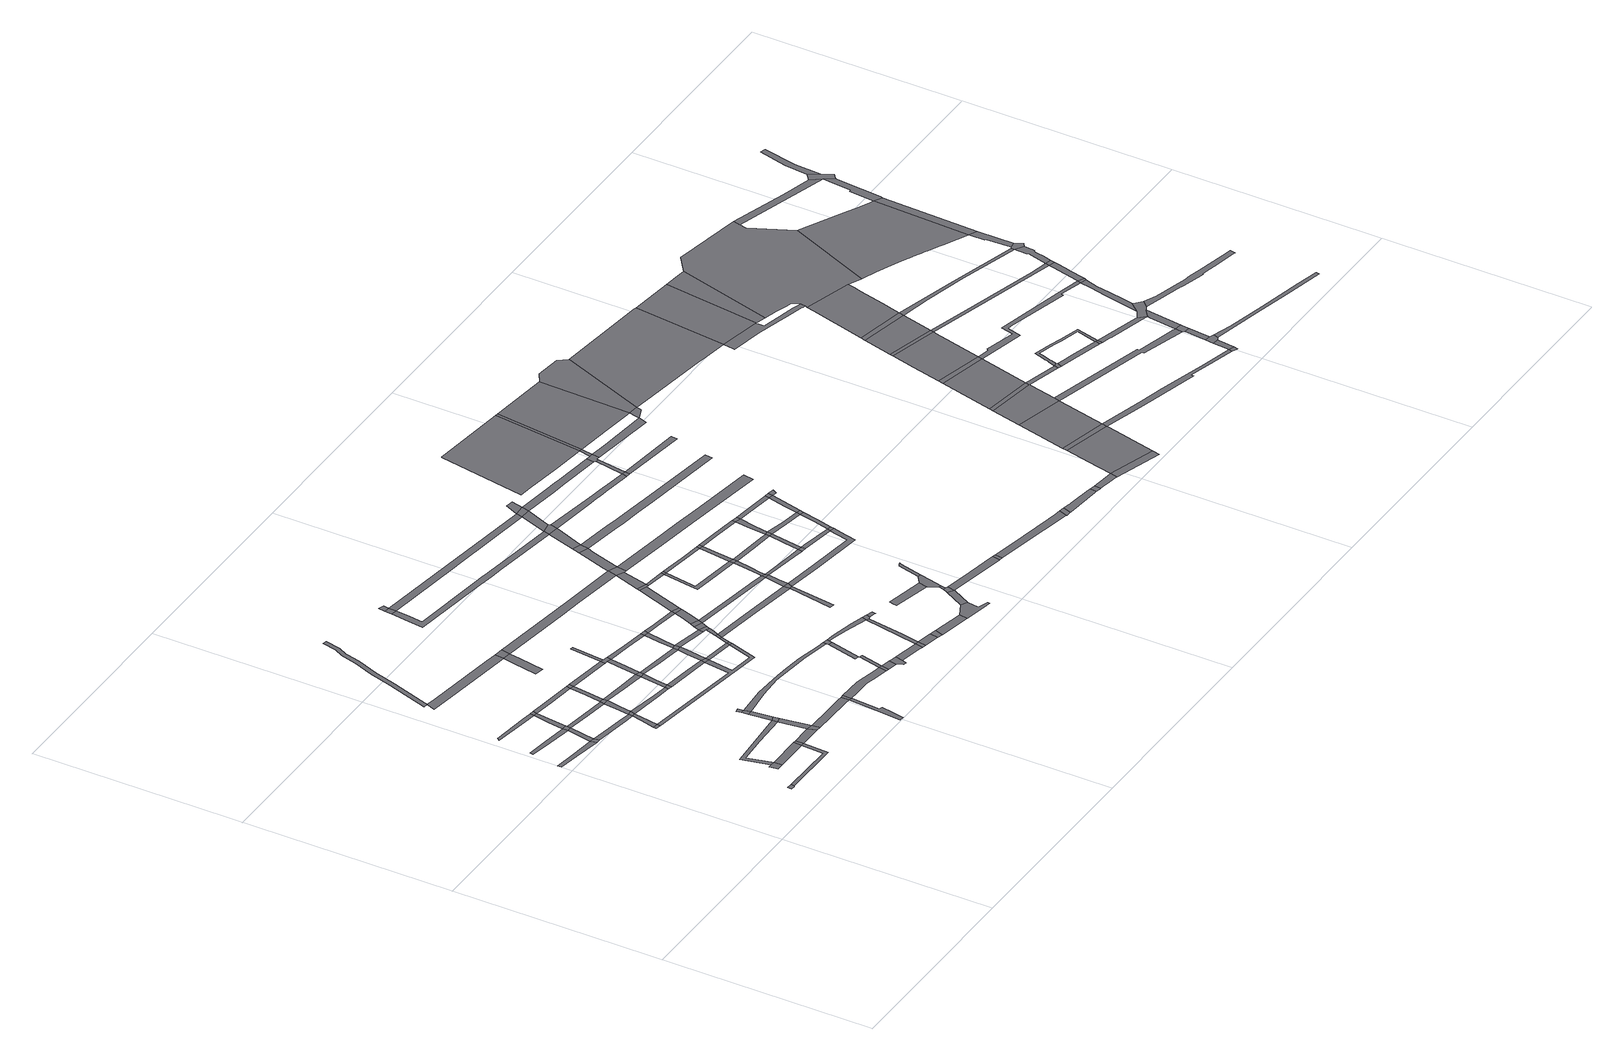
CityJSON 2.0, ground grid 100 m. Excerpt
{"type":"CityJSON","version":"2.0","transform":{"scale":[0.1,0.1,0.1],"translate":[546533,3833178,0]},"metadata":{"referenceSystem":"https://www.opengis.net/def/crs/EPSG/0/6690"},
"CityObjects":{
"road1":{"type":"Road","geometry":[{"type":"MultiSurface","lod":"1","boundaries":[[[0,1,2,3,4]]]}]},
"road2":{"type":"Road","geometry":[{"type":"MultiSurface","lod":"1","boundaries":[[[5,6,7,8,9,10]]]}]},
"road3":{"type":"Road","geometry":[{"type":"MultiSurface","lod":"1","boundaries":[[[11,12,13,14,15,16,17]]]}]},
"road4":{"type":"Road","geometry":[{"type":"MultiSurface","lod":"1","boundaries":[[[18,19,20,21,22]]]}]},
"road5":{"type":"Road","geometry":[{"type":"MultiSurface","lod":"1","boundaries":[[[10,9,23,24]]]}]},
"road6":{"type":"Road","attributes":{"RoadStructureAttribute.sectionType":"1"},"geometry":[{"type":"MultiSurface","lod":"1","boundaries":[[[25,26,27,28,29,30,31]]]}]},
"road7":{"type":"Road","attributes":{"RoadStructureAttribute.sectionType":"1"},"geometry":[{"type":"MultiSurface","lod":"1","boundaries":[[[32,33,4,3,34,35]]]}]},
"road8":{"type":"Road","geometry":[{"type":"MultiSurface","lod":"1","boundaries":[[[36,37,16,38,10,24]]]}]},
"road9":{"type":"Road","geometry":[{"type":"MultiSurface","lod":"1","boundaries":[[[17,16,37,39,40]]]}]},
"road10":{"type":"Road","attributes":{"RoadStructureAttribute.sectionType":"1"},"geometry":[{"type":"MultiSurface","lod":"1","boundaries":[[[21,20,41,32,42]]]}]},
"road11":{"type":"Road","geometry":[{"type":"MultiSurface","lod":"1","boundaries":[[[28,43,17,40,44,45]]]}]},
"road12":{"type":"Road","geometry":[{"type":"MultiSurface","lod":"1","boundaries":[[[46,47,24,23,48,49,50,51]]]}]},
"road13":{"type":"Road","geometry":[{"type":"MultiSurface","lod":"1","boundaries":[[[29,28,45,52]]]}]},
"road14":{"type":"Road","attributes":{"RoadStructureAttribute.sectionType":"1"},"geometry":[{"type":"MultiSurface","lod":"1","boundaries":[[[53,54,22,21,55,56,57]]]}]},
"road15":{"type":"Road","geometry":[{"type":"MultiSurface","lod":"1","boundaries":[[[58,59,60,61]]]}]},
"road16":{"type":"Road","geometry":[{"type":"MultiSurface","lod":"1","boundaries":[[[62,39,37,63,64,65]]]}]},
"road17":{"type":"Road","geometry":[{"type":"MultiSurface","lod":"1","boundaries":[[[42,32,35,66]]]}]},
"road18":{"type":"Road","attributes":{"RoadStructureAttribute.sectionType":"1"},"geometry":[{"type":"MultiSurface","lod":"1","boundaries":[[[50,67,58,61,68,69]]]}]},
"road19":{"type":"Road","geometry":[{"type":"MultiSurface","lod":"1","boundaries":[[[70,51,50,69]]]}]},
"road20":{"type":"Road","attributes":{"RoadStructureAttribute.sectionType":"1"},"geometry":[{"type":"MultiSurface","lod":"1","boundaries":[[[71,66,35,72,73,74,75]]]}]},
"road21":{"type":"Road","attributes":{"RoadStructureAttribute.sectionType":"1"},"geometry":[{"type":"MultiSurface","lod":"1","boundaries":[[[76,52,45,77,78,79]]]}]},
"road22":{"type":"Road","attributes":{"RoadStructureAttribute.sectionType":"1"},"geometry":[{"type":"MultiSurface","lod":"1","boundaries":[[[64,80,51,70,81,82]]]}]},
"road23":{"type":"Road","attributes":{"RoadStructureAttribute.sectionType":"1"},"geometry":[{"type":"MultiSurface","lod":"1","boundaries":[[[83,84,85,86,87,88,89,90,91,92,93,94,95,96,97,98,99,100]]]}]},
"road24":{"type":"Road","geometry":[{"type":"MultiSurface","lod":"1","boundaries":[[[101,65,64,82,102]]]}]},
"road25":{"type":"Road","attributes":{"RoadStructureAttribute.sectionType":"1"},"geometry":[{"type":"MultiSurface","lod":"1","boundaries":[[[103,104,92,105,106,107,108,109]]]}]},
"road26":{"type":"Road","geometry":[{"type":"MultiSurface","lod":"1","boundaries":[[[110,75,74,111,112]]]}]},
"road27":{"type":"Road","attributes":{"RoadStructureAttribute.sectionType":"1"},"geometry":[{"type":"MultiSurface","lod":"1","boundaries":[[[113,57,110,112]]]}]},
"road28":{"type":"Road","geometry":[{"type":"MultiSurface","lod":"1","boundaries":[[[114,53,57,113]]]}]},
"road29":{"type":"Road","attributes":{"RoadStructureAttribute.sectionType":"1"},"geometry":[{"type":"MultiSurface","lod":"1","boundaries":[[[78,115,101,102,116,117]]]}]},
"road30":{"type":"Road","attributes":{"RoadStructureAttribute.sectionType":"1"},"geometry":[{"type":"MultiSurface","lod":"1","boundaries":[[[118,119,53,114]]]}]},
"road31":{"type":"Road","geometry":[{"type":"MultiSurface","lod":"1","boundaries":[[[120,70,69,121,122,123]]]}]},
"road32":{"type":"Road","geometry":[{"type":"MultiSurface","lod":"1","boundaries":[[[124,125,119,118]]]}]},
"road33":{"type":"Road","geometry":[{"type":"MultiSurface","lod":"1","boundaries":[[[126,127,125,124]]]}]},
"road34":{"type":"Road","geometry":[{"type":"MultiSurface","lod":"1","boundaries":[[[79,78,117,128]]]}]},
"road35":{"type":"Road","geometry":[{"type":"MultiSurface","lod":"1","boundaries":[[[129,102,82,130,131,132,133,134]]]}]},
"road36":{"type":"Road","attributes":{"RoadStructureAttribute.sectionType":"1"},"geometry":[{"type":"MultiSurface","lod":"1","boundaries":[[[135,136,137,112,111,138,139,140,141]]]}]},
"road37":{"type":"Road","geometry":[{"type":"MultiSurface","lod":"1","boundaries":[[[123,122,142,143]]]}]},
"road38":{"type":"Road","attributes":{"RoadStructureAttribute.sectionType":"1"},"geometry":[{"type":"MultiSurface","lod":"1","boundaries":[[[144,128,117,145,146,147,148]]]}]},
"road39":{"type":"Road","geometry":[{"type":"MultiSurface","lod":"1","boundaries":[[[108,149,150,151,152,153]]]}]},
"road40":{"type":"Road","geometry":[{"type":"MultiSurface","lod":"1","boundaries":[[[154,155,133,156,123,143]]]}]},
"road41":{"type":"Road","attributes":{"RoadStructureAttribute.sectionType":"1"},"geometry":[{"type":"MultiSurface","lod":"1","boundaries":[[[157,158,61,60,159,160,161,162,163,164]]]}]},
"road42":{"type":"Road","attributes":{"RoadStructureAttribute.sectionType":"1"},"geometry":[{"type":"MultiSurface","lod":"1","boundaries":[[[140,165,166,167,168,169,170,171,172,173,174,175]]]}]},
"road43":{"type":"Road","geometry":[{"type":"MultiSurface","lod":"1","boundaries":[[[134,133,155,176,177]]]}]},
"road44":{"type":"Road","geometry":[{"type":"MultiSurface","lod":"1","boundaries":[[[178,109,108,153,179]]]}]},
"road45":{"type":"Road","geometry":[{"type":"MultiSurface","lod":"1","boundaries":[[[141,140,175,180,181]]]}]},
"road46":{"type":"Road","geometry":[{"type":"MultiSurface","lod":"1","boundaries":[[[182,183,184,134,177,185,186,187]]]}]},
"road47":{"type":"Road","geometry":[{"type":"MultiSurface","lod":"1","boundaries":[[[188,143,142,189,157,190]]]}]},
"road48":{"type":"Road","geometry":[{"type":"MultiSurface","lod":"1","boundaries":[[[148,147,182,187,191,192]]]}]},
"road49":{"type":"Road","geometry":[{"type":"MultiSurface","lod":"1","boundaries":[[[193,194,148,192]]]}]},
"road50":{"type":"Road","geometry":[{"type":"MultiSurface","lod":"1","boundaries":[[[195,196,176,155,197,198,199,200]]]}]},
"road51":{"type":"Road","attributes":{"RoadStructureAttribute.sectionType":"1"},"geometry":[{"type":"MultiSurface","lod":"1","boundaries":[[[201,202,203,204,205,206,124,118,207,208,209,210,211]]]}]},
"road52":{"type":"Road","attributes":{"RoadStructureAttribute.sectionType":"1"},"geometry":[{"type":"MultiSurface","lod":"1","boundaries":[[[212,213,214,181,180,215,216,217,218,219,220,221]]]}]},
"road53":{"type":"Road","geometry":[{"type":"MultiSurface","lod":"1","boundaries":[[[190,157,164,222]]]}]},
"road54":{"type":"Road","attributes":{"RoadStructureAttribute.sectionType":"1"},"geometry":[{"type":"MultiSurface","lod":"1","boundaries":[[[223,191,187,224,225,226]]]}]},
"road55":{"type":"Road","attributes":{"RoadStructureAttribute.sectionType":"1"},"geometry":[{"type":"MultiSurface","lod":"1","boundaries":[[[227,228,199,229,190,222]]]}]},
"road56":{"type":"Road","geometry":[{"type":"MultiSurface","lod":"1","boundaries":[[[230,231,232,233]]]}]},
"road57":{"type":"Road","geometry":[{"type":"MultiSurface","lod":"1","boundaries":[[[234,235,200,199,228]]]}]},
"road58":{"type":"Road","geometry":[{"type":"MultiSurface","lod":"1","boundaries":[[[236,237,230,233]]]}]},
"road59":{"type":"Road","geometry":[{"type":"MultiSurface","lod":"1","boundaries":[[[222,164,161,238]]]}]},
"road60":{"type":"Road","attributes":{"RoadStructureAttribute.sectionType":"1"},"geometry":[{"type":"MultiSurface","lod":"1","boundaries":[[[225,239,235,234,240,241,242]]]}]},
"road61":{"type":"Road","geometry":[{"type":"MultiSurface","lod":"1","boundaries":[[[221,220,243,244]]]}]},
"road62":{"type":"Road","geometry":[{"type":"MultiSurface","lod":"1","boundaries":[[[226,225,242,245]]]}]},
"road63":{"type":"Road","attributes":{"RoadStructureAttribute.sectionType":"1"},"geometry":[{"type":"MultiSurface","lod":"1","boundaries":[[[244,243,246,247]]]}]},
"road64":{"type":"Road","geometry":[{"type":"MultiSurface","lod":"1","boundaries":[[[234,228,248,249]]]}]},
"road65":{"type":"Road","geometry":[{"type":"MultiSurface","lod":"1","boundaries":[[[238,161,160,250]]]}]},
"road66":{"type":"Road","geometry":[{"type":"MultiSurface","lod":"1","boundaries":[[[251,252,221,244]]]}]},
"road67":{"type":"Road","attributes":{"RoadStructureAttribute.sectionType":"1"},"geometry":[{"type":"MultiSurface","lod":"1","boundaries":[[[253,238,250,254]]]}]},
"road68":{"type":"Road","geometry":[{"type":"MultiSurface","lod":"1","boundaries":[[[255,247,246,256,257,258,259,260]]]}]},
"road69":{"type":"Road","geometry":[{"type":"MultiSurface","lod":"1","boundaries":[[[261,253,254,262]]]}]},
"road70":{"type":"Road","geometry":[{"type":"MultiSurface","lod":"1","boundaries":[[[263,264,265,266]]]}]},
"road71":{"type":"Road","attributes":{"RoadStructureAttribute.sectionType":"1"},"geometry":[{"type":"MultiSurface","lod":"1","boundaries":[[[267,268,179,153,269,270,271,272]]]}]},
"road72":{"type":"Road","attributes":{"RoadStructureAttribute.sectionType":"1"},"geometry":[{"type":"MultiSurface","lod":"1","boundaries":[[[273,274,261,262,275,276]]]}]},
"road73":{"type":"Road","geometry":[{"type":"MultiSurface","lod":"1","boundaries":[[[249,248,277,273,276,278]]]}]},
"road74":{"type":"Road","attributes":{"RoadStructureAttribute.sectionType":"1"},"geometry":[{"type":"MultiSurface","lod":"1","boundaries":[[[279,245,242,280,281,282]]]}]},
"road75":{"type":"Road","attributes":{"RoadStructureAttribute.sectionType":"1"},"geometry":[{"type":"MultiSurface","lod":"1","boundaries":[[[283,249,278,284]]]}]},
"road76":{"type":"Road","geometry":[{"type":"MultiSurface","lod":"1","boundaries":[[[211,210,263,266,285,286]]]}]},
"road77":{"type":"Road","attributes":{"RoadStructureAttribute.sectionType":"1"},"geometry":[{"type":"MultiSurface","lod":"1","boundaries":[[[260,259,287,288,289,290]]]}]},
"road78":{"type":"Road","geometry":[{"type":"MultiSurface","lod":"1","boundaries":[[[291,283,284,292]]]}]},
"road79":{"type":"Road","attributes":{"RoadStructureAttribute.sectionType":"1"},"geometry":[{"type":"MultiSurface","lod":"1","boundaries":[[[281,293,294,291,292,295,296]]]}]},
"road80":{"type":"Road","geometry":[{"type":"MultiSurface","lod":"1","boundaries":[[[290,289,297,298]]]}]},
"road81":{"type":"Road","geometry":[{"type":"MultiSurface","lod":"1","boundaries":[[[282,281,296,299]]]}]},
"road82":{"type":"Road","attributes":{"RoadStructureAttribute.sectionType":"1"},"geometry":[{"type":"MultiSurface","lod":"1","boundaries":[[[300,301,286,285,302,303,304,305]]]}]},
"road83":{"type":"Road","attributes":{"RoadStructureAttribute.sectionType":"1"},"geometry":[{"type":"MultiSurface","lod":"1","boundaries":[[[306,298,297,307,308]]]}]},
"road84":{"type":"Road","attributes":{"RoadStructureAttribute.sectionType":"1"},"geometry":[{"type":"MultiSurface","lod":"1","boundaries":[[[304,290,298,309,310]]]}]},
"road85":{"type":"Road","attributes":{"RoadStructureAttribute.sectionType":"1"},"geometry":[{"type":"MultiSurface","lod":"1","boundaries":[[[231,311,312,313,314,315,316,317,318,319,320,321,322,323,324,325,326,232]]]}]},
"road86":{"type":"Road","attributes":{"RoadStructureAttribute.sectionType":"1"},"geometry":[{"type":"MultiSurface","lod":"1","boundaries":[[[327,262,254,328,329,330]]]}]},
"road87":{"type":"Road","attributes":{"RoadStructureAttribute.sectionType":"1"},"geometry":[{"type":"MultiSurface","lod":"1","boundaries":[[[331,282,299,332]]]}]},
"road88":{"type":"Road","geometry":[{"type":"MultiSurface","lod":"1","boundaries":[[[308,307,333,334]]]}]},
"road89":{"type":"Road","geometry":[{"type":"MultiSurface","lod":"1","boundaries":[[[305,304,310,335,336]]]}]},
"road90":{"type":"Road","geometry":[{"type":"MultiSurface","lod":"1","boundaries":[[[337,338,292,284,339,340,341,342,343]]]}]},
"road91":{"type":"Road","geometry":[{"type":"MultiSurface","lod":"1","boundaries":[[[344,331,332,345,346]]]}]},
"road92":{"type":"Road","attributes":{"RoadStructureAttribute.sectionType":"1"},"geometry":[{"type":"MultiSurface","lod":"1","boundaries":[[[347,233,232,348,349,350,351]]]}]},
"road93":{"type":"Road","geometry":[{"type":"MultiSurface","lod":"1","boundaries":[[[352,353,354,355,336,335]]]}]},
"road94":{"type":"Road","attributes":{"RoadStructureAttribute.sectionType":"1"},"geometry":[{"type":"MultiSurface","lod":"1","boundaries":[[[334,333,356,357]]]}]},
"road95":{"type":"Road","attributes":{"RoadStructureAttribute.sectionType":"1"},"geometry":[{"type":"MultiSurface","lod":"1","boundaries":[[[271,344,346,358]]]}]},
"road96":{"type":"Road","attributes":{"RoadStructureAttribute.sectionType":"1"},"geometry":[{"type":"MultiSurface","lod":"1","boundaries":[[[346,345,359,360]]]}]},
"road97":{"type":"Road","geometry":[{"type":"MultiSurface","lod":"1","boundaries":[[[361,362,363,329]]]}]},
"road98":{"type":"Road","geometry":[{"type":"MultiSurface","lod":"1","boundaries":[[[272,271,358,364,365]]]}]},
"road99":{"type":"Road","geometry":[{"type":"MultiSurface","lod":"1","boundaries":[[[360,359,366,367]]]}]},
"road100":{"type":"Road","geometry":[{"type":"MultiSurface","lod":"1","boundaries":[[[330,329,363,368]]]}]},
"road101":{"type":"Road","attributes":{"RoadStructureAttribute.sectionType":"1"},"geometry":[{"type":"MultiSurface","lod":"1","boundaries":[[[369,370,371,272,365,372,373]]]}]},
"road102":{"type":"Road","geometry":[{"type":"MultiSurface","lod":"1","boundaries":[[[374,357,356,375,376,377,378,379,380,381]]]}]},
"road103":{"type":"Road","attributes":{"RoadStructureAttribute.sectionType":"1"},"geometry":[{"type":"MultiSurface","lod":"1","boundaries":[[[342,382,330,368,383,384]]]}]},
"road104":{"type":"Road","geometry":[{"type":"MultiSurface","lod":"1","boundaries":[[[359,385,386,387,388,389,390,391,392,393,366]]]}]},
"road105":{"type":"Road","geometry":[{"type":"MultiSurface","lod":"1","boundaries":[[[343,342,384,394]]]}]},
"road106":{"type":"Road","attributes":{"RoadStructureAttribute.sectionType":"1"},"geometry":[{"type":"MultiSurface","lod":"1","boundaries":[[[395,396,397,398,399]]]}]},
"road107":{"type":"Road","geometry":[{"type":"MultiSurface","lod":"1","boundaries":[[[400,369,373,401]]]}]},
"road108":{"type":"Road","attributes":{"RoadStructureAttribute.sectionType":"1"},"geometry":[{"type":"MultiSurface","lod":"1","boundaries":[[[402,374,381,403,404,405]]]}]},
"road109":{"type":"Road","attributes":{"RoadStructureAttribute.sectionType":"1"},"geometry":[{"type":"MultiSurface","lod":"1","boundaries":[[[406,407,367,366,408,409,410,411]]]}]},
"road110":{"type":"Road","attributes":{"RoadStructureAttribute.sectionType":"1"},"geometry":[{"type":"MultiSurface","lod":"1","boundaries":[[[388,412,413,343,394,414,415,416]]]}]},
"road111":{"type":"Road","geometry":[{"type":"MultiSurface","lod":"1","boundaries":[[[417,402,405,418,419]]]}]},
"road112":{"type":"Road","attributes":{"RoadStructureAttribute.sectionType":"1"},"geometry":[{"type":"MultiSurface","lod":"1","boundaries":[[[318,400,401,420]]]}]},
"road113":{"type":"Road","geometry":[{"type":"MultiSurface","lod":"1","boundaries":[[[389,388,416,421]]]}]},
"road114":{"type":"Road","attributes":{"RoadStructureAttribute.sectionType":"1"},"geometry":[{"type":"MultiSurface","lod":"1","boundaries":[[[422,417,419,423]]]}]},
"road115":{"type":"Road","geometry":[{"type":"MultiSurface","lod":"1","boundaries":[[[424,425,426,399,398,427,428,422,423,429,430]]]}]},
"road116":{"type":"Road","attributes":{"RoadStructureAttribute.sectionType":"1"},"geometry":[{"type":"MultiSurface","lod":"1","boundaries":[[[410,431,389,421,432,433]]]}]},
"road117":{"type":"Road","geometry":[{"type":"MultiSurface","lod":"1","boundaries":[[[434,394,384,435,436,437]]]}]},
"road118":{"type":"Road","geometry":[{"type":"MultiSurface","lod":"1","boundaries":[[[438,319,318,420,439]]]}]},
"road119":{"type":"Road","geometry":[{"type":"MultiSurface","lod":"1","boundaries":[[[411,410,433,440]]]}]},
"road120":{"type":"Road","attributes":{"RoadStructureAttribute.sectionType":"1"},"geometry":[{"type":"MultiSurface","lod":"1","boundaries":[[[441,442,443,444,368,363,445,446,447,448]]]}]},
"road121":{"type":"Road","attributes":{"RoadStructureAttribute.sectionType":"1"},"geometry":[{"type":"MultiSurface","lod":"1","boundaries":[[[350,449,319,438,450,451]]]}]},
"road122":{"type":"Road","geometry":[{"type":"MultiSurface","lod":"1","boundaries":[[[452,453,454,455,424,430]]]}]},
"road123":{"type":"Road","geometry":[{"type":"MultiSurface","lod":"1","boundaries":[[[456,457,421,416,458,459,460,461]]]}]},
"road124":{"type":"Road","attributes":{"RoadStructureAttribute.sectionType":"1"},"geometry":[{"type":"MultiSurface","lod":"1","boundaries":[[[462,418,405,463,464,465]]]}]},
"road125":{"type":"Road","geometry":[{"type":"MultiSurface","lod":"1","boundaries":[[[466,351,350,451]]]}]},
"road126":{"type":"Road","geometry":[{"type":"MultiSurface","lod":"1","boundaries":[[[437,436,467,468]]]}]},
"road127":{"type":"Road","attributes":{"RoadStructureAttribute.sectionType":"1"},"geometry":[{"type":"MultiSurface","lod":"1","boundaries":[[[469,351,466,470]]]}]},
"road128":{"type":"Road","attributes":{"RoadStructureAttribute.sectionType":"1"},"geometry":[{"type":"MultiSurface","lod":"1","boundaries":[[[471,440,433,472,473,474]]]}]},
"road129":{"type":"Road","geometry":[{"type":"MultiSurface","lod":"1","boundaries":[[[460,475,437,468,476,477,478]]]}]},
"road130":{"type":"Road","attributes":{"RoadStructureAttribute.sectionType":"1"},"geometry":[{"type":"MultiSurface","lod":"1","boundaries":[[[479,480,481,482,483,484,485,486,487,365,364]]]}]},
"road131":{"type":"Road","geometry":[{"type":"MultiSurface","lod":"1","boundaries":[[[488,461,460,478]]]}]},
"road132":{"type":"Road","geometry":[{"type":"MultiSurface","lod":"1","boundaries":[[[489,468,467,441,490]]]}]},
"road133":{"type":"Road","geometry":[{"type":"MultiSurface","lod":"1","boundaries":[[[473,491,461,488,492,493]]]}]},
"road134":{"type":"Road","geometry":[{"type":"MultiSurface","lod":"1","boundaries":[[[465,464,494,495]]]}]},
"road135":{"type":"Road","attributes":{"RoadStructureAttribute.sectionType":"1"},"geometry":[{"type":"MultiSurface","lod":"1","boundaries":[[[496,497,498,499,500,439,420,501,502,503,504,505,506,507]]]}]},
"road136":{"type":"Road","geometry":[{"type":"MultiSurface","lod":"1","boundaries":[[[474,473,493,508]]]}]},
"road137":{"type":"Road","geometry":[{"type":"MultiSurface","lod":"1","boundaries":[[[509,488,478,510,511,512]]]}]},
"road138":{"type":"Road","geometry":[{"type":"MultiSurface","lod":"1","boundaries":[[[490,441,448,513]]]}]},
"road139":{"type":"Road","geometry":[{"type":"MultiSurface","lod":"1","boundaries":[[[514,515,516,517,518,519,520,521,522,523,524,401,373]]]}]},
"road140":{"type":"Road","attributes":{"RoadStructureAttribute.sectionType":"1"},"geometry":[{"type":"MultiSurface","lod":"1","boundaries":[[[511,525,490,513,526,527]]]}]},
"road141":{"type":"Road","attributes":{"RoadStructureAttribute.sectionType":"1"},"geometry":[{"type":"MultiSurface","lod":"1","boundaries":[[[528,529,530,466,451,531,532,533,534,535]]]}]},
"road142":{"type":"Road","attributes":{"RoadStructureAttribute.sectionType":"1"},"geometry":[{"type":"MultiSurface","lod":"1","boundaries":[[[536,508,493,537,538,539]]]}]},
"road143":{"type":"Road","geometry":[{"type":"MultiSurface","lod":"1","boundaries":[[[512,511,527,540]]]}]},
"road144":{"type":"Road","attributes":{"RoadStructureAttribute.sectionType":"1"},"geometry":[{"type":"MultiSurface","lod":"1","boundaries":[[[538,541,512,540,542,543]]]}]},
"road145":{"type":"Road","attributes":{"RoadStructureAttribute.sectionType":"1"},"geometry":[{"type":"MultiSurface","lod":"1","boundaries":[[[544,545,546,495,494,547,548,549]]]}]},
"road146":{"type":"Road","geometry":[{"type":"MultiSurface","lod":"1","boundaries":[[[539,538,543,550]]]}]},
"road147":{"type":"Road","geometry":[{"type":"MultiSurface","lod":"1","boundaries":[[[507,506,551,552]]]}]},
"road148":{"type":"Road","attributes":{"RoadStructureAttribute.sectionType":"1"},"geometry":[{"type":"MultiSurface","lod":"1","boundaries":[[[553,554,550,543]]]}]},
"road149":{"type":"Road","attributes":{"function":"1"},"geometry":[{"type":"MultiSurface","lod":"1","boundaries":[[[555,556,557,558,559,560,561,562]]]}]},
"road150":{"type":"Road","attributes":{"RoadStructureAttribute.sectionType":"1"},"geometry":[{"type":"MultiSurface","lod":"1","boundaries":[[[563,507,552,564]]]}]},
"road151":{"type":"Road","geometry":[{"type":"MultiSurface","lod":"1","boundaries":[[[535,534,563,564,565,566,567,568]]]}]},
"road152":{"type":"Road","geometry":[{"type":"MultiSurface","lod":"1","boundaries":[[[561,568,567,569]]]}]},
"road153":{"type":"Road","geometry":[{"type":"MultiSurface","lod":"1","boundaries":[[[549,548,570,571,572]]]}]},
"road154":{"type":"Road","attributes":{"RoadStructureAttribute.sectionType":"1"},"geometry":[{"type":"MultiSurface","lod":"1","boundaries":[[[573,574,552,551]]]}]},
"road155":{"type":"Road","geometry":[{"type":"MultiSurface","lod":"1","boundaries":[[[562,561,569,575]]]}]},
"road156":{"type":"Road","attributes":{"RoadStructureAttribute.sectionType":"1"},"geometry":[{"type":"MultiSurface","lod":"1","boundaries":[[[576,577,578,579,572,571,580,581,582,583]]]}]},
"road157":{"type":"Road","attributes":{"RoadStructureAttribute.sectionType":"1"},"geometry":[{"type":"MultiSurface","lod":"1","boundaries":[[[584,567,566,585,586]]]}]},
"road158":{"type":"Road","geometry":[{"type":"MultiSurface","lod":"1","boundaries":[[[583,582,587,588,589]]]}]},
"road159":{"type":"Road","attributes":{"function":"1"},"geometry":[{"type":"MultiSurface","lod":"1","boundaries":[[[590,591,575,569,592,593,594,595]]]}]},
"road160":{"type":"Road","attributes":{"RoadStructureAttribute.sectionType":"1"},"geometry":[{"type":"MultiSurface","lod":"1","boundaries":[[[589,588,596,597,598,599,600]]]}]},
"road161":{"type":"Road","attributes":{"RoadStructureAttribute.sectionType":"1"},"geometry":[{"type":"MultiSurface","lod":"1","boundaries":[[[594,601,586,602,603,604,605]]]}]},
"road162":{"type":"Road"},
"road163":{"type":"Road","geometry":[{"type":"MultiSurface","lod":"1","boundaries":[[[599,598,606,607,608]]]}]},
"road164":{"type":"Road","geometry":[{"type":"MultiSurface","lod":"1","boundaries":[[[609,610,595,594,605,611,612]]]}]},
"road165":{"type":"Road","attributes":{"function":"3","RoadStructureAttribute.sectionType":"1"},"geometry":[{"type":"MultiSurface","lod":"1","boundaries":[[[613,614,599,608,615,616,617]]]}]},
"road166":{"type":"Road","geometry":[{"type":"MultiSurface","lod":"1","boundaries":[[[618,613,617,619]]]}]},
"road167":{"type":"Road","attributes":{"function":"3","RoadStructureAttribute.sectionType":"1"},"geometry":[{"type":"MultiSurface","lod":"1","boundaries":[[[620,621,618,619,622,623]]]}]},
"road168":{"type":"Road","attributes":{"function":"1"},"geometry":[{"type":"MultiSurface","lod":"1","boundaries":[[[624,625,611,605,626,627,628,629,630]]]}]},
"road169":{"type":"Road","geometry":[{"type":"MultiSurface","lod":"1","boundaries":[[[631,620,623,632,633,634,635]]]}]},
"road170":{"type":"Road","geometry":[{"type":"MultiSurface","lod":"1","boundaries":[[[636,631,635,637]]]}]},
"road171":{"type":"Road","attributes":{"function":"3","RoadStructureAttribute.sectionType":"1"},"geometry":[{"type":"MultiSurface","lod":"1","boundaries":[[[638,636,637,639]]]}]},
"road172":{"type":"Road","geometry":[{"type":"MultiSurface","lod":"1","boundaries":[[[640,638,639,641]]]}]},
"road173":{"type":"Road","attributes":{"RoadStructureAttribute.sectionType":"1"},"geometry":[{"type":"MultiSurface","lod":"1","boundaries":[[[637,635,642,643]]]}]},
"road174":{"type":"Road","attributes":{"RoadStructureAttribute.sectionType":"1"},"geometry":[{"type":"MultiSurface","lod":"1","boundaries":[[[644,645,646,619,617,647,648,649,650,651,652,653]]]}]},
"road175":{"type":"Road","attributes":{"function":"3","RoadStructureAttribute.sectionType":"1"},"geometry":[{"type":"MultiSurface","lod":"1","boundaries":[[[654,655,640,641,656,657,658,659,660]]]}]},
"road176":{"type":"Road","geometry":[{"type":"MultiSurface","lod":"1","boundaries":[[[661,643,642,662,663]]]}]},
"road177":{"type":"Road","geometry":[{"type":"MultiSurface","lod":"1","boundaries":[[[629,664,665,666,667,668,669,670,671,672,673,674,675,676,677,678,679,680,681]]]}]},
"road178":{"type":"Road","geometry":[{"type":"MultiSurface","lod":"1","boundaries":[[[682,630,629,681,683,684]]]}]},
"road179":{"type":"Road","geometry":[{"type":"MultiSurface","lod":"1","boundaries":[[[685,654,660,686]]]}]},
"road180":{"type":"Road","attributes":{"RoadStructureAttribute.sectionType":"1"},"geometry":[{"type":"MultiSurface","lod":"1","boundaries":[[[687,688,689,690,632,623,691,692,693,694]]]}]},
"road181":{"type":"Road","attributes":{"function":"3","RoadStructureAttribute.sectionType":"1"},"geometry":[{"type":"MultiSurface","lod":"1","boundaries":[[[695,685,686,696]]]}]},
"road182":{"type":"Road","attributes":{"RoadStructureAttribute.sectionType":"1"},"geometry":[{"type":"MultiSurface","lod":"1","boundaries":[[[697,698,663,662,699,700,701]]]}]},
"road183":{"type":"Road","geometry":[{"type":"MultiSurface","lod":"1","boundaries":[[[702,695,696,703]]]}]},
"road184":{"type":"Road","attributes":{"RoadStructureAttribute.sectionType":"1"},"geometry":[{"type":"MultiSurface","lod":"1","boundaries":[[[704,705,706,707,708,709,710,711,643,661,712,713,714,715,716,717,718,719,720,721,722]]]}]},
"road185":{"type":"Road","geometry":[{"type":"MultiSurface","lod":"1","boundaries":[[[723,684,683,724,725,726,727]]]}]},
"road186":{"type":"Road","geometry":[{"type":"MultiSurface","lod":"1","boundaries":[[[728,729,702,703,730,731,732,733,734,735]]]}]},
"road187":{"type":"Road","geometry":[{"type":"MultiSurface","lod":"1","boundaries":[[[721,701,700,736,722]]]}]},
"road188":{"type":"Road","geometry":[{"type":"MultiSurface","lod":"1","boundaries":[[[653,652,737,738]]]}]},
"road189":{"type":"Road","attributes":{"RoadStructureAttribute.sectionType":"1"},"geometry":[{"type":"MultiSurface","lod":"1","boundaries":[[[739,740,741,742,743,641,639,744,745,746,747,748,749,750]]]}]},
"road190":{"type":"Road","attributes":{"RoadStructureAttribute.sectionType":"1"},"geometry":[{"type":"MultiSurface","lod":"1","boundaries":[[[751,653,738,752,753]]]}]},
"road191":{"type":"Road","attributes":{"RoadStructureAttribute.sectionType":"1"},"geometry":[{"type":"MultiSurface","lod":"1","boundaries":[[[754,722,736,755,756,757,758,759,760]]]}]},
"road192":{"type":"Road","geometry":[{"type":"MultiSurface","lod":"1","boundaries":[[[761,762,751,753,763,764,765]]]}]},
"road193":{"type":"Road","attributes":{"RoadStructureAttribute.sectionType":"1"},"geometry":[{"type":"MultiSurface","lod":"1","boundaries":[[[766,761,765,767,768]]]}]},
"road194":{"type":"Road","geometry":[{"type":"MultiSurface","lod":"1","boundaries":[[[694,693,766,768,769,770]]]}]},
"road195":{"type":"Road","geometry":[{"type":"MultiSurface","lod":"1","boundaries":[[[771,727,726,772,773,774,775,776,674,673,777,728,735,778,779,780,781,782,783]]]}]},
"road196":{"type":"Road","attributes":{"RoadStructureAttribute.sectionType":"1"},"geometry":[{"type":"MultiSurface","lod":"1","boundaries":[[[784,785,686,660,786,787,788]]]}]},
"road197":{"type":"Road","attributes":{"RoadStructureAttribute.sectionType":"1"},"geometry":[{"type":"MultiSurface","lod":"1","boundaries":[[[789,759,790,694,770]]]}]},
"road198":{"type":"Road","geometry":[{"type":"MultiSurface","lod":"1","boundaries":[[[791,792,793,794,795,796,760,759,789,797,798,799]]]}]},
"road199":{"type":"Road","attributes":{"RoadStructureAttribute.sectionType":"1"},"geometry":[{"type":"MultiSurface","lod":"1","boundaries":[[[800,703,696,801,802,803,804]]]}]},
"road200":{"type":"Road","attributes":{"RoadStructureAttribute.sectionType":"1"},"geometry":[{"type":"MultiSurface","lod":"1","boundaries":[[[749,805,806,794,793,807,808,809,810,811]]]}]},
"road201":{"type":"Road","geometry":[{"type":"MultiSurface","lod":"1","boundaries":[[[750,749,811,812]]]}]},
"road202":{"type":"Road","attributes":{"RoadStructureAttribute.sectionType":"1"},"geometry":[{"type":"MultiSurface","lod":"1","boundaries":[[[813,814,815,816,817,818,819,820,764,763]]]}]},
"road203":{"type":"Road","attributes":{"RoadStructureAttribute.sectionType":"1"},"geometry":[{"type":"MultiSurface","lod":"1","boundaries":[[[787,821,822,750,812,823,824,825,826]]]}]},
"road204":{"type":"Road","geometry":[{"type":"MultiSurface","lod":"1","boundaries":[[[827,828,829,830,779,778,831,832,833,834,835,836,837,838,839,840,841,842,843,844]]]}]},
"road205":{"type":"Road","geometry":[{"type":"MultiSurface","lod":"1","boundaries":[[[788,787,826,845]]]}]},
"road206":{"type":"Road","attributes":{"RoadStructureAttribute.sectionType":"1"},"geometry":[{"type":"MultiSurface","lod":"1","boundaries":[[[846,847,848,849,850,851,799,798,852,853,854,855,856,857,858,859,860,861,862,863,864,865]]]}]},
"road207":{"type":"Road","attributes":{"RoadStructureAttribute.sectionType":"1"},"geometry":[{"type":"MultiSurface","lod":"1","boundaries":[[[803,866,867,868,869,870,788,845,871,872,873,874,875]]]}]},
"road208":{"type":"Road","geometry":[{"type":"MultiSurface","lod":"1","boundaries":[[[876,877,804,803,875,878,879,880]]]}]},
"road209":{"type":"Road","attributes":{"RoadStructureAttribute.sectionType":"1"},"geometry":[{"type":"MultiSurface","lod":"1","boundaries":[[[843,881,882,883,877,876,884]]]}]},
"road210":{"type":"Road","attributes":{"RoadStructureAttribute.sectionType":"1"},"geometry":[{"type":"MultiSurface","lod":"1","boundaries":[[[885,783,782,886,887]]]}]},
"road211":{"type":"Road","geometry":[{"type":"MultiSurface","lod":"1","boundaries":[[[844,843,884,888]]]}]},
"road212":{"type":"Road","attributes":{"RoadStructureAttribute.sectionType":"1"},"geometry":[{"type":"MultiSurface","lod":"1","boundaries":[[[886,889,890,891,892,844,888,893,894,895,896,897]]]}]},
"road213":{"type":"Road","geometry":[{"type":"MultiSurface","lod":"1","boundaries":[[[898,899,900,887,886,897,901,902,903,904]]]}]},
"road214":{"type":"Road","attributes":{"RoadStructureAttribute.sectionType":"1"},"geometry":[{"type":"MultiSurface","lod":"1","boundaries":[[[905,906,907,898,904,908,909]]]}]}
},
"vertices":[
[340,167,0],[339,149,0],[358,147,0],[365,150,0],[365,165,0],
[108,1057,0],[4,1071,0],[6,1053,0],[102,1036,0],[232,1013,0],[224,1041,0],
[136,1201,0],[28,1216,0],[25,1199,0],[133,1180,0],[225,1164,0],[248,1160,0],[245,1186,0],
[431,307,0],[437,268,0],[470,268,0],[470,307,0],[447,307,0],
[254,1013,0],[247,1038,0],
[53,1386,0],[43,1371,0],[211,1345,0],[271,1336,0],[274,1356,0],[227,1362,0],[54,1386,0],
[634,268,0],[628,162,0],[643,147,0],[649,268,0],
[257,1098,0],[268,1161,0],[236,1101,0],
[270,1179,0],[271,1185,0],
[571,268,0],[634,307,0],
[258,1261,0],[281,1257,0],[291,1334,0],
[412,1011,0],[345,1022,0],[336,1001,0],[426,987,0],[470,980,0],[472,1001,0],
[294,1353,0],
[727,463,0],[417,440,0],[440,425,0],[572,434,0],[732,438,0],
[442,864,0],[440,850,0],[464,846,0],[467,861,0],
[381,1162,0],[378,1143,0],[488,1126,0],[493,1146,0],
[649,306,0],
[459,934,0],[475,907,0],[487,981,0],
[494,1003,0],
[722,306,0],[720,268,0],[761,267,0],[762,267,0],[746,306,0],
[384,1341,0],[386,1321,0],[516,1303,0],[519,1322,0],
[480,1065,0],[504,1062,0],[516,1126,0],
[289,2351,0],[275,2284,0],[254,2244,0],[239,2188,0],[233,2164,0],[198,2072,0],[164,1960,0],[117,1817,0],[99,1762,0],[120,1759,0],[133,1798,0],[182,1950,0],[216,2062,0],[251,2154,0],[259,2186,0],[272,2233,0],[293,2274,0],[308,2348,0],
[494,1152,0],[513,1146,0],
[516,1701,0],[171,1751,0],[103,1717,0],[213,1700,0],[539,1653,0],[565,1649,0],[571,1693,0],
[749,306,0],[782,266,0],[777,303,0],
[756,442,0],
[752,471,0],
[505,1225,0],[525,1222,0],[536,1299,0],
[741,571,0],[718,569,0],
[644,978,0],[652,957,0],[712,948,0],[715,965,0],
[732,602,0],[715,601,0],
[729,627,0],[713,625,0],
[537,1320,0],
[626,1132,0],[525,1124,0],[623,1108,0],[717,1093,0],[733,1090,0],[738,1118,0],
[996,298,0],[910,300,0],[783,302,0],[864,265,0],[994,262,0],[1014,259,0],[1015,298,0],
[732,945,0],[735,966,0],
[682,1299,0],[558,1295,0],[725,1271,0],[743,1268,0],[746,1291,0],
[557,1597,0],[536,1479,0],[576,1470,0],[599,1593,0],[608,1644,0],
[745,1027,0],[756,1091,0],[724,1030,0],
[955,913,0],[937,790,0],[1087,752,0],[1128,882,0],[1115,886,0],[1076,769,0],[961,786,0],[979,907,0],
[1004,126,0],[1004,124,0],[1000,64,0],[998,50,0],[994,6,0],[1017,4,0],[1019,16,0],[1028,70,0],[1035,114,0],[1020,121,0],[1030,254,0],
[758,1108,0],[759,1112,0],
[585,1691,0],[614,1687,0],
[1029,258,0],[1029,298,0],
[759,1266,0],[757,1250,0],[748,1189,0],[770,1185,0],[778,1236,0],[782,1261,0],
[871,946,0],[876,924,0],[958,933,0],
[785,1282,0],[761,1286,0],
[777,1441,0],[762,1443,0],
[976,1076,0],[868,1092,0],[865,1072,0],[945,1059,0],[979,1053,0],[978,1076,0],
[1291,564,0],[1171,588,0],[1083,599,0],[1023,604,0],[988,606,0],[875,612,0],[876,587,0],[993,593,0],[1193,568,0],[1319,544,0],[1321,559,0],
[1270,270,0],[1264,271,0],[1144,296,0],[1030,258,0],[1073,257,0],[1146,256,0],[1154,255,0],[1217,242,0],[1273,230,0],[1281,268,0],
[982,925,0],
[897,1263,0],[893,1243,0],[999,1226,0],[1003,1246,0],
[993,1003,0],[1001,1056,0],[970,1005,0],
[619,2243,0],[615,2211,0],[645,2207,0],[644,2242,0],
[998,1081,0],[979,1077,0],
[649,2269,0],[624,2279,0],
[1120,904,0],
[989,1153,0],[1000,1089,0],[1011,1150,0],[1024,1223,0],
[1288,227,0],[1296,265,0],
[1027,1242,0],
[1333,218,0],[1341,256,0],
[1141,1027,0],[1146,1052,0],
[1134,899,0],
[1321,373,0],[1307,376,0],
[1135,946,0],[1147,942,0],
[1353,254,0],[1344,207,0],[1350,192,0],[1365,188,0],[1370,211,0],[1380,248,0],
[1143,972,0],[1157,967,0],
[1321,532,0],[1286,386,0],[1305,381,0],[1340,527,0],
[1074,1623,0],[969,1637,0],[961,1594,0],[1076,1578,0],[1319,1544,0],[1328,1587,0],
[1160,1023,0],[1151,995,0],[1168,994,0],[1177,1016,0],
[1151,1025,0],[1185,1036,0],
[1090,1232,0],[1091,1213,0],[1202,1195,0],[1205,1213,0],
[1156,1078,0],[1196,1063,0],
[1344,542,0],[1346,555,0],
[1377,209,0],[1478,189,0],[1495,185,0],[1503,223,0],
[1166,1102,0],[1206,1085,0],
[1193,1171,0],[1179,1135,0],[1222,1133,0],[1239,1186,0],
[1514,181,0],[1522,220,0],
[1244,1200,0],
[1501,526,0],[1381,550,0],[1376,535,0],[1441,520,0],[1552,486,0],[1558,509,0],
[1525,219,0],[1589,166,0],[1594,205,0],
[1536,306,0],[1564,479,0],
[606,2141,0],[594,2051,0],[929,2005,0],[956,2001,0],[1036,1989,0],[1058,1986,0],[1118,1977,0],[1437,1930,0],[1447,1960,0],[1157,2002,0],[1098,2010,0],[1057,2016,0],[1042,2018,0],[985,2026,0],[629,2074,0],[636,2137,0],
[1378,934,0],[1372,907,0],[1593,872,0],[1593,902,0],
[1271,1404,0],[1308,1391,0],
[1615,159,0],[1628,198,0],
[1579,484,0],[1584,501,0],
[1570,1026,0],[1406,1053,0],[1256,1054,0],[1401,1031,0],[1518,1014,0],[1613,999,0],[1614,1019,0],
[1276,1420,0],[1321,1389,0],[1323,1404,0],
[1028,2188,0],[1037,2153,0],[1068,2149,0],[1493,2090,0],[1500,2120,0],
[1610,475,0],[1612,474,0],[1613,483,0],[1614,492,0],
[1768,128,0],[1776,168,0],
[1352,1525,0],
[1423,1375,0],[1425,1390,0],
[1557,659,0],[1580,657,0],[1608,872,0],
[1366,1523,0],[1373,1569,0],
[1435,1372,0],[1438,1388,0],
[1619,896,0],
[1383,1756,0],[1368,1710,0],[1336,1613,0],[1418,1711,0],[1430,1741,0],
[1838,200,0],[1801,121,0],[1889,104,0],[1908,101,0],[1910,112,0],[1863,127,0],[1864,138,0],[1869,184,0],
[1603,950,0],[1626,947,0],[1633,996,0],
[1403,1237,0],[1397,1200,0],[1470,1190,0],[1638,1167,0],[1637,1187,0],[1633,1188,0],[1485,1209,0],[1412,1220,0],[1415,1241,0],
[1629,1012,0],
[1713,466,0],[1708,446,0],[1704,427,0],[1884,387,0],[1891,427,0],
[1394,1793,0],[1436,1780,0],
[1889,292,0],[1917,271,0],[1919,274,0],[1919,275,0],
[1564,1370,0],[1474,1383,0],[1485,1365,0],[1559,1355,0],[1660,1340,0],[1663,1356,0],
[1626,1091,0],[1617,1038,0],[1635,1042,0],[1644,1089,0],[1657,1160,0],
[1902,316,0],[1926,312,0],[1915,314,0],
[1490,1923,0],
[1657,1180,0],
[1908,342,0],[1920,339,0],
[1931,455,0],[1907,438,0],[1900,433,0],[1888,380,0],[1889,379,0],[1933,404,0],[1946,451,0],
[1649,1263,0],[1668,1260,0],[1678,1337,0],
[1791,990,0],[1800,970,0],[1851,962,0],[1854,982,0],
[1497,1968,0],[1500,1958,0],
[1680,1354,0],
[2035,933,0],[2027,897,0],[2014,840,0],[1793,872,0],[1778,847,0],[2031,811,0],[2051,895,0],[2058,928,0],
[1471,2027,0],[1516,2021,0],[1541,2088,0],
[1975,563,0],[1977,569,0],[1968,565,0],[1958,561,0],
[1863,1156,0],[1768,1167,0],[1663,1159,0],[1765,1146,0],[1880,1132,0],[1882,1154,0],
[2067,285,0],[2095,241,0],[2202,221,0],[2209,258,0],
[1550,2123,0],
[1874,959,0],[1874,979,0],
[1527,2185,0],[1567,2180,0],
[1775,1341,0],[1775,1323,0],[1898,1305,0],[1901,1323,0],
[1867,1056,0],[1886,1053,0],[1896,1121,0],[1898,1130,0],
[1393,1519,0],[1599,1487,0],[1770,1461,0],[1934,1436,0],[2200,1395,0],[2209,1445,0],[1916,1489,0],[1768,1511,0],[1613,1534,0],
[1900,1155,0],
[1895,976,0],[2044,951,0],
[1890,1228,0],[1913,1225,0],[1926,1297,0],
[2218,218,0],[2225,255,0],
[1894,1896,0],[1815,1909,0],[1776,1915,0],[1754,1918,0],[1731,1922,0],[1722,1892,0],[1755,1888,0],[1786,1884,0],[1825,1879,0],[1947,1862,0],[1962,1860,0],[1965,1885,0],
[1929,1319,0],
[1993,1136,0],[1989,1115,0],[2077,1101,0],[2083,1119,0],
[2063,947,0],
[1603,1712,0],[1664,1703,0],[1762,1689,0],[1855,1676,0],[2250,1618,0],[2255,1653,0],[1852,1714,0],[1841,1716,0],[1761,1729,0],[1676,1742,0],[1617,1752,0],
[2061,1025,0],[2081,1022,0],[2098,1096,0],
[1791,2092,0],[1784,2093,0],[1685,2106,0],[1707,2066,0],[1773,2058,0],[1777,2057,0],[1984,2030,0],[1988,2066,0],
[1974,1313,0],[1982,1290,0],[2118,1272,0],[2121,1292,0],
[2103,1114,0],
[2098,1185,0],[2118,1180,0],[2139,1267,0],
[2602,185,0],[2559,191,0],[2323,236,0],[2480,167,0],[2617,141,0],[2631,181,0],
[2143,1289,0],
[1982,1857,0],[1985,1880,0],
[2164,1265,0],[2176,1285,0],
[1716,2591,0],[1702,2593,0],[1699,2593,0],[1629,2172,0],[1690,2164,0],[1863,2141,0],[2022,2120,0],[2073,2549,0],
[1991,2023,0],[2007,2020,0],
[2009,2030,0],[2024,2028,0],[2028,2062,0],[2012,2063,0],
[2037,2118,0],
[2620,137,0],[2645,137,0],[2659,176,0],
[2298,1813,0],[2303,1843,0],
[2088,2547,0],
[2822,151,0],[2720,166,0],[2688,171,0],[2687,172,0],[2650,137,0],[2820,120,0],[2830,119,0],[2834,150,0],
[2118,2049,0],[2339,1984,0],[2351,2024,0],
[2848,113,0],[2857,115,0],[2861,146,0],
[2374,2512,0],[2132,2542,0],[2211,2095,0],[2348,2078,0],[2363,2076,0],[2375,2512,0],
[2875,112,0],[2917,106,0],[2962,98,0],[2970,132,0],[2969,132,0],
[2355,2041,0],[2380,2035,0],[2408,2047,0],[2411,2061,0],[2413,2070,0],
[2962,96,0],[3192,26,0],[3200,61,0],
[2424,2542,0],[2424,2541,0],[2574,2485,0],[2543,2525,0],
[3026,370,0],[2998,251,0],[3258,307,0],[3258,309,0],[3259,314,0],
[3032,394,0],[3265,339,0],
[3088,633,0],[3063,527,0],[3321,572,0],[3322,577,0],
[3025,2431,0],[2962,2439,0],[2473,2063,0],[2834,2009,0],[2849,2006,0],[2987,1983,0],[3037,2430,0],
[3122,777,0],[3329,606,0],[3359,733,0],[3360,738,0],[3361,742,0],
[3127,796,0],[3366,762,0],
[3191,1056,0],[3426,1004,0],
[3197,1081,0],[3432,1026,0],
[3526,698,0],[3531,718,0],
[3832,190,0],[3612,251,0],[3489,279,0],[3466,258,0],[3754,183,0],[3756,196,0],[3842,171,0],[3847,169,0],[3985,133,0],[3993,150,0],
[3263,1334,0],[3233,1220,0],[3433,1030,0],[3434,1034,0],[3492,1263,0],[3493,1265,0],[3495,1275,0],
[3549,721,0],[3543,693,0],[3554,716,0],
[2980,1933,0],[2979,1927,0],[2989,1925,0],[3127,1899,0],[3174,1887,0],[3272,1861,0],[3278,1859,0],[3379,1833,0],[3383,1832,0],[3394,1829,0],[3400,1852,0],[3385,1856,0],[3357,1864,0],[3285,1881,0],[3279,1883,0],[3187,1905,0],[3185,1932,0],[3184,1944,0],
[3113,2420,0],[3188,1943,0],[3245,2404,0],
[3267,1350,0],[3499,1290,0],
[3999,421,0],[3806,471,0],[3804,481,0],[3329,605,0],[3794,454,0],[3796,444,0],[4007,383,0],[4012,417,0],
[3303,1491,0],[3538,1441,0],
[3635,694,0],[3584,708,0],[3617,673,0],[3761,635,0],[3767,658,0],
[3309,1512,0],[3544,1466,0],
[3806,766,0],[3710,794,0],[3657,809,0],[3570,834,0],[3562,809,0],[3550,773,0],[3546,761,0],[3542,751,0],[3557,749,0],[3560,758,0],[3563,769,0],[3573,802,0],[3578,819,0],[3660,796,0],[3703,784,0],[3793,758,0],[3768,663,0],[3767,660,0],[3779,656,0],
[3309,2396,0],[3204,1940,0],[3214,1937,0],[3239,1930,0],[3363,2389,0],
[3390,1817,0],[3381,1780,0],[3546,1472,0],[3546,1473,0],[3569,1559,0],[3601,1683,0],[3611,1719,0],[3619,1751,0],
[3777,630,0],
[4014,121,0],[4020,142,0],
[3989,968,0],[3661,1045,0],[3646,984,0],[3498,1021,0],[3491,1011,0],[3651,950,0],[3671,1020,0],[3691,1017,0],[3991,940,0],[3996,953,0],[4106,923,0],[4111,940,0],
[4000,228,0],[4026,220,0],[4027,225,0],
[3995,596,0],[3816,620,0],[3828,616,0],[4021,564,0],[4029,562,0],[4031,561,0],[4002,593,0],
[4004,268,0],[4001,246,0],[4043,234,0],[4051,258,0],[4031,265,0],
[4015,372,0],[4031,271,0],[4043,369,0],
[4046,402,0],[4048,413,0],
[3446,2450,0],[3302,1913,0],[3354,1897,0],[3383,1888,0],[3396,1861,0],[3400,1853,0],[3392,1821,0],[3681,1724,0],[3851,2127,0],[3761,2322,0],[3769,2353,0],[3770,2355,0],[3778,2389,0],
[4070,1136,0],[3754,1220,0],[3796,1194,0],[4151,1098,0],[4156,1117,0],
[4070,591,0],[4029,548,0],
[4103,644,0],[4086,659,0],[4081,664,0],[4041,616,0],[4038,614,0],[4019,603,0],[4075,593,0],[4088,601,0],[4118,629,0],
[3852,1384,0],[3689,1410,0],[3895,1359,0],[4179,1279,0],[4180,1295,0],
[4095,871,0],[4077,784,0],[4091,717,0],[4104,784,0],[4111,822,0],[4116,851,0],[4136,914,0],
[4140,924,0],
[4277,181,0],[4454,140,0],[4651,97,0],[4652,104,0],[4653,112,0],[4549,139,0],[4329,186,0],[4144,230,0],
[4146,1077,0],[4112,942,0],[4161,1008,0],[4162,1012,0],[4175,1066,0],[4181,1090,0],
[4175,1966,0],[4111,1998,0],[4081,2013,0],[4045,2031,0],[3753,1696,0],[3843,1658,0],[3888,1638,0],[3923,1620,0],[3926,1619,0],[3962,1601,0],[3977,1594,0],[3992,1587,0],[4029,1568,0],[4031,1567,0],[4055,1555,0],[4061,1552,0],[4176,1495,0],[4193,1958,0],
[4186,1110,0],
[4568,510,0],[4431,542,0],[4372,555,0],[4341,559,0],[4266,578,0],[4180,602,0],[4103,597,0],[4161,581,0],[4284,547,0],[4287,546,0],[4301,542,0],[4355,527,0],[4401,515,0],[4408,512,0],[4410,516,0],[4442,510,0],[4498,498,0],[4608,475,0],[4610,475,0],[4615,500,0],
[4179,1278,0],[4178,1267,0],[4177,1251,0],[4175,1218,0],[4181,1216,0],[4196,1152,0],[4203,1182,0],[4208,1203,0],[4213,1202,0],[4216,1255,0],
[4217,1303,0],[4188,1300,0],[4219,1257,0],[4228,1263,0],[4235,1267,0],
[4176,1486,0],[4178,1420,0],[4183,1419,0],[4214,1477,0],
[4052,2306,0],[4228,2219,0],[4191,2267,0],
[4233,1938,0],
[4221,2157,0],[4214,2082,0],[4213,2080,0],[4206,2080,0],[4234,1946,0],[4242,2028,0],[4246,2079,0],[4248,2096,0],[4256,2174,0],
[4225,2294,0],[4221,2291,0],[4193,2269,0],[4261,2180,0],[4270,2189,0],[4278,2196,0],[4255,2248,0],
[4269,2539,0],[4234,2404,0],[4234,2403,0],[4262,2375,0],[4296,2533,0]
]}
